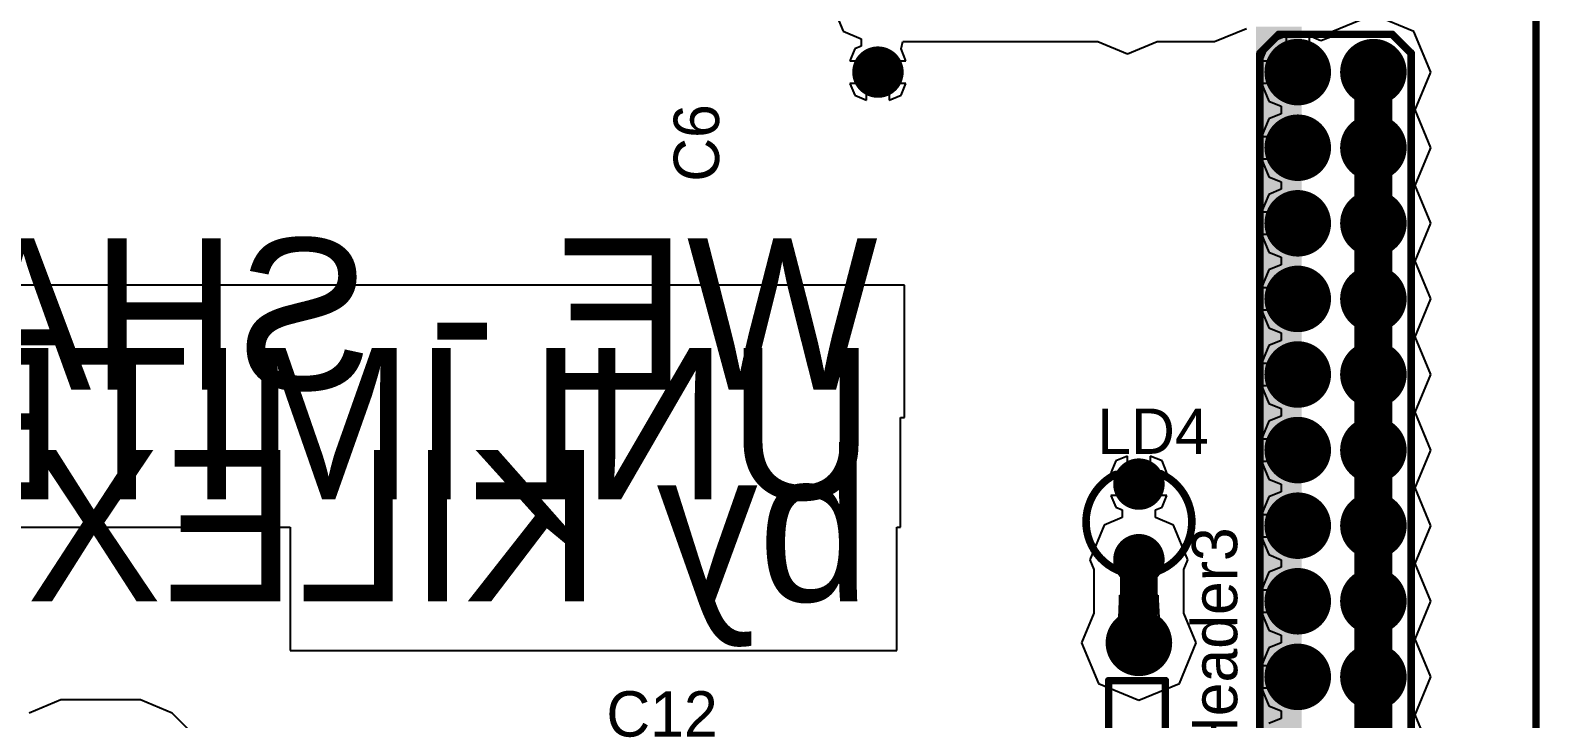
# Model space of a CAD drawing. Extents: x 0.99 to 6.92, y 0.99 to 4.95.
# Drawn here: x 4.919 to 6.915, y 2.434 to 3.345 of the extents above; entities that cross this region are included whole.
import ezdxf

# ---------------------------------------------------------------- set-up
doc = ezdxf.new("R2010")
doc.units = 0
doc.header["$MEASUREMENT"] = 0
for name, color, linetype in [('BOTTOMLAYER', 5, 'CONTINUOUS'), ('BOTTOMSOLDER', 6, 'CONTINUOUS'), ('MECHANICAL1', 6, 'CONTINUOUS'), ('MULTILAYER', 9, 'CONTINUOUS'), ('PADHOLELAYER', 156, 'CONTINUOUS'), ('TOPLAYER', 1, 'CONTINUOUS'), ('TOPOVERLAY', 2, 'CONTINUOUS'), ('TOPSOLDER', 216, 'CONTINUOUS')]:
    doc.layers.add(name, color=color, linetype=linetype)

msp = doc.modelspace()

# ---------------------------------------------------------------- linework, layer by layer
at = {"layer": 'BOTTOMLAYER'}
for p, q in [((6.91, 4.945), (6.91, 1)), ((5.9751, 3.39), (5.9941, 3.3441)), ((6.695, 3.3658), (6.6414, 3.3436)), ((6.7486, 3.3436), (6.695, 3.3658)), ((5.9941, 3.3441), (6.018, 3.3342)), ((6.018, 3.3342), (6.018, 3.3242)), ((6.485, 3.3305), (6.5271, 3.3479)), ((6.58, 3.3379), (6.5567, 3.3283)), ((6.58, 3.305), (6.58, 3.3379)), ((6.6256, 3.3315), (6.61, 3.3379)), ((6.61, 3.3379), (6.61, 3.29)), ((6.6384, 3.3362), (6.6256, 3.3315)), ((6.6414, 3.3436), (6.6384, 3.3362)), ((6.7708, 3.29), (6.7486, 3.3436)), ((6.0094, 3.3206), (6.0029, 3.305)), ((6.018, 3.3242), (6.0094, 3.3206)), ((6.0706, 3.3206), (6.073, 3.3305)), ((6.0771, 3.305), (6.0706, 3.3206)), ((6.073, 3.3305), (6.3308, 3.3305)), ((6.3308, 3.3305), (6.37, 3.3142)), ((6.37, 3.3142), (6.4092, 3.3305)), ((6.4092, 3.3305), (6.485, 3.3305)), ((6.5567, 3.3283), (6.5471, 3.305)), ((6.0029, 3.305), (6.0771, 3.305)), ((6.5471, 3.305), (6.58, 3.305)), ((6.025, 3.275), (6.0029, 3.275)), ((6.0029, 3.275), (6.0094, 3.2594)), ((6.025, 3.2529), (6.025, 3.275)), ((6.0771, 3.275), (6.055, 3.275)), ((6.055, 3.275), (6.055, 3.2529)), ((6.0706, 3.2594), (6.0771, 3.275)), ((6.595, 3.275), (6.5471, 3.275)), ((6.5471, 3.275), (6.5567, 3.2517)), ((6.61, 3.29), (6.595, 3.29)), ((6.595, 3.29), (6.595, 3.275)), ((6.7501, 3.24), (6.7708, 3.29)), ((6.0094, 3.2594), (6.025, 3.2529)), ((6.055, 3.2529), (6.0706, 3.2594)), ((6.5567, 3.2517), (6.573, 3.245)), ((6.573, 3.235), (6.5567, 3.2283)), ((6.573, 3.245), (6.573, 3.235)), ((6.7708, 3.19), (6.7501, 3.24)), ((6.5567, 3.2283), (6.5471, 3.205)), ((6.5471, 3.205), (6.595, 3.205)), ((6.595, 3.205), (6.595, 3.175)), ((6.595, 3.175), (6.5471, 3.175)), ((6.5471, 3.175), (6.5567, 3.1517)), ((6.7501, 3.14), (6.7708, 3.19)), ((6.5567, 3.1517), (6.573, 3.145)), ((6.573, 3.135), (6.5567, 3.1283)), ((6.573, 3.145), (6.573, 3.135)), ((6.7708, 3.09), (6.7501, 3.14)), ((6.5567, 3.1283), (6.5471, 3.105)), ((6.5471, 3.105), (6.595, 3.105)), ((6.595, 3.105), (6.595, 3.075)), ((6.595, 3.075), (6.5471, 3.075)), ((6.5471, 3.075), (6.5567, 3.0517)), ((6.7501, 3.04), (6.7708, 3.09)), ((6.5567, 3.0517), (6.573, 3.045)), ((6.573, 3.035), (6.5567, 3.0283)), ((6.573, 3.045), (6.573, 3.035)), ((6.7708, 2.99), (6.7501, 3.04)), ((6.5567, 3.0283), (6.5471, 3.005)), ((6.075, 3.0083), (4.2957, 3.0083)), ((6.075, 2.8332), (6.075, 3.0083)), ((6.5471, 3.005), (6.595, 3.005)), ((6.595, 3.005), (6.595, 2.975)), ((6.595, 2.975), (6.5471, 2.975)), ((6.5471, 2.975), (6.5567, 2.9517)), ((6.7501, 2.94), (6.7708, 2.99)), ((6.5567, 2.9517), (6.573, 2.945)), ((6.573, 2.935), (6.5567, 2.9283)), ((6.573, 2.945), (6.573, 2.935)), ((6.7708, 2.89), (6.7501, 2.94)), ((6.5567, 2.9283), (6.5471, 2.905)), ((6.5471, 2.905), (6.595, 2.905)), ((6.595, 2.905), (6.595, 2.875)), ((6.595, 2.875), (6.5471, 2.875)), ((6.5471, 2.875), (6.5567, 2.8517)), ((6.7501, 2.84), (6.7708, 2.89)), ((6.5567, 2.8517), (6.573, 2.845)), ((6.573, 2.835), (6.5567, 2.8283)), ((6.573, 2.845), (6.573, 2.835)), ((6.7708, 2.79), (6.7501, 2.84)), ((6.07, 2.6882), (6.07, 2.8332)), ((6.07, 2.8332), (6.075, 2.8332)), ((6.5567, 2.8283), (6.5471, 2.805)), ((6.5471, 2.805), (6.595, 2.805)), ((6.595, 2.805), (6.595, 2.775)), ((6.3544, 2.7756), (6.3479, 2.76)), ((6.37, 2.7821), (6.3544, 2.7756)), ((6.37, 2.76), (6.37, 2.7821)), ((6.4156, 2.7756), (6.4, 2.7821)), ((6.4, 2.7821), (6.4, 2.76)), ((6.4221, 2.76), (6.4156, 2.7756)), ((6.595, 2.775), (6.5471, 2.775)), ((6.5471, 2.775), (6.5567, 2.7517)), ((6.7501, 2.74), (6.7708, 2.79)), ((6.3479, 2.76), (6.37, 2.76)), ((6.4, 2.76), (6.4221, 2.76)), ((6.5567, 2.7517), (6.573, 2.745)), ((6.573, 2.735), (6.5567, 2.7283)), ((6.573, 2.745), (6.573, 2.735)), ((6.7708, 2.69), (6.7501, 2.74)), ((6.4221, 2.73), (6.3479, 2.73)), ((6.3479, 2.73), (6.3544, 2.7144)), ((6.3544, 2.7144), (6.363, 2.7108)), ((6.407, 2.7108), (6.4156, 2.7144)), ((6.4156, 2.7144), (6.4221, 2.73)), ((6.5567, 2.7283), (6.5471, 2.705)), ((6.363, 2.7008), (6.3391, 2.6909)), ((6.363, 2.7108), (6.363, 2.7008)), ((6.407, 2.7008), (6.407, 2.7108)), ((6.4309, 2.6909), (6.407, 2.7008)), ((6.5471, 2.705), (6.595, 2.705)), ((6.595, 2.705), (6.595, 2.675)), ((4.4978, 2.6882), (5.2628, 2.6882)), ((5.2628, 2.6882), (5.2628, 2.5251)), ((6.065, 2.5251), (6.065, 2.6882)), ((6.065, 2.6882), (6.07, 2.6882)), ((6.3391, 2.6909), (6.3201, 2.645)), ((6.4499, 2.645), (6.4309, 2.6909)), ((6.595, 2.675), (6.5471, 2.675)), ((6.5471, 2.675), (6.5567, 2.6517)), ((6.7501, 2.64), (6.7708, 2.69)), ((6.3201, 2.645), (6.3255, 2.6319)), ((6.4445, 2.6319), (6.4499, 2.645)), ((6.5567, 2.6517), (6.573, 2.645)), ((6.573, 2.635), (6.5567, 2.6283)), ((6.573, 2.645), (6.573, 2.635)), ((6.7708, 2.59), (6.7501, 2.64)), ((6.3255, 2.6319), (6.3255, 2.5742)), ((6.4445, 2.5742), (6.4445, 2.6319)), ((6.5567, 2.6283), (6.5471, 2.605)), ((6.36, 2.5982), (6.41, 2.5982)), ((6.36, 2.5922), (6.36, 2.5982)), ((6.41, 2.5982), (6.41, 2.5922)), ((6.5471, 2.605), (6.595, 2.605)), ((6.595, 2.605), (6.595, 2.575)), ((6.3589, 2.5705), (6.3595, 2.5775)), ((6.3595, 2.5775), (6.36, 2.5922)), ((6.41, 2.5922), (6.4115, 2.5679)), ((6.595, 2.575), (6.5471, 2.575)), ((6.5471, 2.575), (6.5567, 2.5517)), ((6.7501, 2.54), (6.7708, 2.59)), ((6.3255, 2.5742), (6.3092, 2.535)), ((6.357, 2.5636), (6.3576, 2.5644)), ((6.413, 2.5636), (6.357, 2.5636)), ((6.3576, 2.5644), (6.3581, 2.5659)), ((6.3581, 2.5659), (6.3585, 2.5679)), ((6.3585, 2.5679), (6.3589, 2.5705)), ((6.4115, 2.5679), (6.4119, 2.5659)), ((6.4119, 2.5659), (6.4124, 2.5644)), ((6.4124, 2.5644), (6.413, 2.5636)), ((6.4608, 2.535), (6.4445, 2.5742)), ((6.3092, 2.535), (6.3314, 2.4814)), ((6.4386, 2.4814), (6.4608, 2.535)), ((6.5567, 2.5517), (6.573, 2.545)), ((6.573, 2.535), (6.5567, 2.5283)), ((6.573, 2.545), (6.573, 2.535)), ((6.7708, 2.49), (6.7501, 2.54)), ((5.2628, 2.5251), (6.065, 2.5251)), ((6.5567, 2.5283), (6.5471, 2.505)), ((6.5471, 2.505), (6.595, 2.505)), ((6.595, 2.505), (6.595, 2.475)), ((6.3314, 2.4814), (6.385, 2.4592)), ((6.385, 2.4592), (6.4386, 2.4814)), ((6.595, 2.475), (6.5471, 2.475)), ((6.5471, 2.475), (6.5567, 2.4517)), ((6.7501, 2.44), (6.7708, 2.49)), ((4.96, 2.4595), (4.9179, 2.4421)), ((5.065, 2.4595), (4.96, 2.4595)), ((5.1071, 2.4421), (5.065, 2.4595)), ((5.1771, 2.3721), (5.1071, 2.4421)), ((6.5567, 2.4517), (6.573, 2.445)), ((6.573, 2.435), (6.5567, 2.4283)), ((6.573, 2.445), (6.573, 2.435)), ((6.7708, 2.39), (6.7501, 2.44))]:
    msp.add_line(p, q, dxfattribs=at)
for points, const_width in [([(6.025, 3.29, 1), (6.055, 3.29, 1)], 0.03), ([(6.575, 3.29, 1), (6.615, 3.29, 1)], 0.04), ([(6.675, 3.29, 1), (6.715, 3.29, 1)], 0.04), ([(6.6825, 3.29, 1), (6.7075, 3.29, 1)], 0.025), ([(6.575, 3.19, 1), (6.615, 3.19, 1)], 0.04), ([(6.675, 3.19, 1), (6.715, 3.19, 1)], 0.04), ([(6.6825, 3.19, 1), (6.7075, 3.19, 1)], 0.025), ([(6.6825, 3.19, 1), (6.7075, 3.19, 1)], 0.025), ([(6.575, 3.09, 1), (6.615, 3.09, 1)], 0.04), ([(6.675, 3.09, 1), (6.715, 3.09, 1)], 0.04), ([(6.6825, 3.09, 1), (6.7075, 3.09, 1)], 0.025), ([(6.6825, 3.09, 1), (6.7075, 3.09, 1)], 0.025), ([(6.575, 2.99, 1), (6.615, 2.99, 1)], 0.04), ([(6.675, 2.99, 1), (6.715, 2.99, 1)], 0.04), ([(6.6825, 2.99, 1), (6.7075, 2.99, 1)], 0.025), ([(6.6825, 2.99, 1), (6.7075, 2.99, 1)], 0.025), ([(6.575, 2.89, 1), (6.615, 2.89, 1)], 0.04), ([(6.675, 2.89, 1), (6.715, 2.89, 1)], 0.04), ([(6.6825, 2.89, 1), (6.7075, 2.89, 1)], 0.025), ([(6.6825, 2.89, 1), (6.7075, 2.89, 1)], 0.025), ([(6.575, 2.79, 1), (6.615, 2.79, 1)], 0.04), ([(6.675, 2.79, 1), (6.715, 2.79, 1)], 0.04), ([(6.6825, 2.79, 1), (6.7075, 2.79, 1)], 0.025), ([(6.6825, 2.79, 1), (6.7075, 2.79, 1)], 0.025), ([(6.37, 2.745, 1), (6.4, 2.745, 1)], 0.03), ([(6.575, 2.69, 1), (6.615, 2.69, 1)], 0.04), ([(6.675, 2.69, 1), (6.715, 2.69, 1)], 0.04), ([(6.6825, 2.69, 1), (6.7075, 2.69, 1)], 0.025), ([(6.6825, 2.69, 1), (6.7075, 2.69, 1)], 0.025), ([(6.37, 2.645, 1), (6.4, 2.645, 1)], 0.03), ([(6.3725, 2.645, 1), (6.3975, 2.645, 1)], 0.025), ([(6.575, 2.59, 1), (6.615, 2.59, 1)], 0.04), ([(6.675, 2.59, 1), (6.715, 2.59, 1)], 0.04), ([(6.6825, 2.59, 1), (6.7075, 2.59, 1)], 0.025), ([(6.6825, 2.59, 1), (6.7075, 2.59, 1)], 0.025), ([(6.365, 2.535, 1), (6.405, 2.535, 1)], 0.04), ([(6.3725, 2.535, 1), (6.3975, 2.535, 1)], 0.025), ([(6.575, 2.49, 1), (6.615, 2.49, 1)], 0.04), ([(6.675, 2.49, 1), (6.715, 2.49, 1)], 0.04), ([(6.6825, 2.49, 1), (6.7075, 2.49, 1)], 0.025), ([(6.6825, 2.49, 1), (6.7075, 2.49, 1)], 0.025)]:
    msp.add_lwpolyline(points, format="xyb", close=True, dxfattribs=dict(at, const_width=const_width))
at = {"layer": 'BOTTOMLAYER', "const_width": 0.05}
for points in [[(6.695, 3.19), (6.695, 3.29)], [(6.695, 3.09), (6.695, 3.19)], [(6.695, 2.99), (6.695, 3.09)], [(6.695, 2.89), (6.695, 2.99)], [(6.695, 2.79), (6.695, 2.89)], [(6.695, 2.69), (6.695, 2.79)], [(6.695, 2.59), (6.695, 2.69)], [(6.385, 2.535), (6.385, 2.645)], [(6.695, 2.49), (6.695, 2.59)], [(6.695, 2.39), (6.695, 2.49)]]:
    msp.add_lwpolyline(points, dxfattribs=at)
at = {"layer": 'BOTTOMLAYER'}
msp.add_solid([(6.54, 2.32), (6.6, 2.32), (6.54, 3.35), (6.6, 3.35)], dxfattribs=at)
at = {"layer": 'BOTTOMSOLDER'}
for points, const_width in [([(6.573, 3.29, 1), (6.617, 3.29, 1)], 0.044), ([(6.673, 3.29, 1), (6.717, 3.29, 1)], 0.044), ([(6.023, 3.29, 1), (6.057, 3.29, 1)], 0.034), ([(6.573, 3.19, 1), (6.617, 3.19, 1)], 0.044), ([(6.673, 3.19, 1), (6.717, 3.19, 1)], 0.044), ([(6.573, 3.09, 1), (6.617, 3.09, 1)], 0.044), ([(6.673, 3.09, 1), (6.717, 3.09, 1)], 0.044), ([(6.573, 2.99, 1), (6.617, 2.99, 1)], 0.044), ([(6.673, 2.99, 1), (6.717, 2.99, 1)], 0.044), ([(6.573, 2.89, 1), (6.617, 2.89, 1)], 0.044), ([(6.673, 2.89, 1), (6.717, 2.89, 1)], 0.044), ([(6.573, 2.79, 1), (6.617, 2.79, 1)], 0.044), ([(6.673, 2.79, 1), (6.717, 2.79, 1)], 0.044), ([(6.368, 2.745, 1), (6.402, 2.745, 1)], 0.034), ([(6.573, 2.69, 1), (6.617, 2.69, 1)], 0.044), ([(6.673, 2.69, 1), (6.717, 2.69, 1)], 0.044), ([(6.368, 2.645, 1), (6.402, 2.645, 1)], 0.034), ([(6.573, 2.59, 1), (6.617, 2.59, 1)], 0.044), ([(6.673, 2.59, 1), (6.717, 2.59, 1)], 0.044), ([(6.363, 2.535, 1), (6.407, 2.535, 1)], 0.044), ([(6.573, 2.49, 1), (6.617, 2.49, 1)], 0.044), ([(6.673, 2.49, 1), (6.717, 2.49, 1)], 0.044)]:
    msp.add_lwpolyline(points, format="xyb", close=True, dxfattribs=dict(at, const_width=const_width))
at = {"layer": 'MECHANICAL1', "const_width": 0.01}
msp.add_lwpolyline([(6.91, 1), (6.91, 4.945)], dxfattribs=at)
at = {"layer": 'MULTILAYER'}
for points, const_width in [([(6.025, 3.29, 1), (6.055, 3.29, 1)], 0.03), ([(6.575, 3.29, 1), (6.615, 3.29, 1)], 0.04), ([(6.675, 3.29, 1), (6.715, 3.29, 1)], 0.04), ([(6.575, 3.19, 1), (6.615, 3.19, 1)], 0.04), ([(6.675, 3.19, 1), (6.715, 3.19, 1)], 0.04), ([(6.575, 3.09, 1), (6.615, 3.09, 1)], 0.04), ([(6.675, 3.09, 1), (6.715, 3.09, 1)], 0.04), ([(6.575, 2.99, 1), (6.615, 2.99, 1)], 0.04), ([(6.675, 2.99, 1), (6.715, 2.99, 1)], 0.04), ([(6.575, 2.89, 1), (6.615, 2.89, 1)], 0.04), ([(6.675, 2.89, 1), (6.715, 2.89, 1)], 0.04), ([(6.575, 2.79, 1), (6.615, 2.79, 1)], 0.04), ([(6.675, 2.79, 1), (6.715, 2.79, 1)], 0.04), ([(6.37, 2.745, 1), (6.4, 2.745, 1)], 0.03), ([(6.575, 2.69, 1), (6.615, 2.69, 1)], 0.04), ([(6.675, 2.69, 1), (6.715, 2.69, 1)], 0.04), ([(6.37, 2.645, 1), (6.4, 2.645, 1)], 0.03), ([(6.575, 2.59, 1), (6.615, 2.59, 1)], 0.04), ([(6.675, 2.59, 1), (6.715, 2.59, 1)], 0.04), ([(6.365, 2.535, 1), (6.405, 2.535, 1)], 0.04), ([(6.575, 2.49, 1), (6.615, 2.49, 1)], 0.04), ([(6.675, 2.49, 1), (6.715, 2.49, 1)], 0.04)]:
    msp.add_lwpolyline(points, format="xyb", close=True, dxfattribs=dict(at, const_width=const_width))
at = {"layer": 'PADHOLELAYER'}
for points, const_width in [([(6.0325, 3.29, 1), (6.0475, 3.29, 1)], 0.015), ([(6.5898, 3.29, 1), (6.6002, 3.29, 1)], 0.0105), ([(6.6898, 3.29, 1), (6.7002, 3.29, 1)], 0.0105), ([(6.5898, 3.19, 1), (6.6002, 3.19, 1)], 0.0105), ([(6.6898, 3.19, 1), (6.7002, 3.19, 1)], 0.0105), ([(6.5898, 3.09, 1), (6.6002, 3.09, 1)], 0.0105), ([(6.6898, 3.09, 1), (6.7002, 3.09, 1)], 0.0105), ([(6.5898, 2.99, 1), (6.6002, 2.99, 1)], 0.0105), ([(6.6898, 2.99, 1), (6.7002, 2.99, 1)], 0.0105), ([(6.5898, 2.89, 1), (6.6002, 2.89, 1)], 0.0105), ([(6.6898, 2.89, 1), (6.7002, 2.89, 1)], 0.0105), ([(6.5898, 2.79, 1), (6.6002, 2.79, 1)], 0.0105), ([(6.6898, 2.79, 1), (6.7002, 2.79, 1)], 0.0105), ([(6.3797, 2.745, 1), (6.3902, 2.745, 1)], 0.0105), ([(6.5898, 2.69, 1), (6.6002, 2.69, 1)], 0.0105), ([(6.6898, 2.69, 1), (6.7002, 2.69, 1)], 0.0105), ([(6.3797, 2.645, 1), (6.3902, 2.645, 1)], 0.0105), ([(6.5898, 2.59, 1), (6.6002, 2.59, 1)], 0.0105), ([(6.6898, 2.59, 1), (6.7002, 2.59, 1)], 0.0105), ([(6.3797, 2.535, 1), (6.3902, 2.535, 1)], 0.0105), ([(6.5898, 2.49, 1), (6.6002, 2.49, 1)], 0.0105), ([(6.6898, 2.49, 1), (6.7002, 2.49, 1)], 0.0105)]:
    msp.add_lwpolyline(points, format="xyb", close=True, dxfattribs=dict(at, const_width=const_width))
at = {"layer": 'TOPLAYER'}
for points, const_width in [([(6.025, 3.29, 1), (6.055, 3.29, 1)], 0.03), ([(6.575, 3.29, 1), (6.615, 3.29, 1)], 0.04), ([(6.675, 3.29, 1), (6.715, 3.29, 1)], 0.04), ([(6.575, 3.19, 1), (6.615, 3.19, 1)], 0.04), ([(6.675, 3.19, 1), (6.715, 3.19, 1)], 0.04), ([(6.575, 3.09, 1), (6.615, 3.09, 1)], 0.04), ([(6.675, 3.09, 1), (6.715, 3.09, 1)], 0.04), ([(6.575, 2.99, 1), (6.615, 2.99, 1)], 0.04), ([(6.675, 2.99, 1), (6.715, 2.99, 1)], 0.04), ([(6.575, 2.89, 1), (6.615, 2.89, 1)], 0.04), ([(6.675, 2.89, 1), (6.715, 2.89, 1)], 0.04), ([(6.575, 2.79, 1), (6.615, 2.79, 1)], 0.04), ([(6.675, 2.79, 1), (6.715, 2.79, 1)], 0.04), ([(6.37, 2.745, 1), (6.4, 2.745, 1)], 0.03), ([(6.575, 2.69, 1), (6.615, 2.69, 1)], 0.04), ([(6.675, 2.69, 1), (6.715, 2.69, 1)], 0.04), ([(6.37, 2.645, 1), (6.4, 2.645, 1)], 0.03), ([(6.575, 2.59, 1), (6.615, 2.59, 1)], 0.04), ([(6.675, 2.59, 1), (6.715, 2.59, 1)], 0.04), ([(6.365, 2.535, 1), (6.405, 2.535, 1)], 0.04), ([(6.575, 2.49, 1), (6.615, 2.49, 1)], 0.04), ([(6.675, 2.49, 1), (6.715, 2.49, 1)], 0.04)]:
    msp.add_lwpolyline(points, format="xyb", close=True, dxfattribs=dict(at, const_width=const_width))
at = {"layer": 'TOPOVERLAY', "const_width": 0.01}
for points in [[(6.545, 3.315), (6.57, 3.34)], [(6.57, 3.34), (6.72, 3.34)], [(6.72, 3.34), (6.745, 3.315)], [(6.545, 2.365), (6.545, 3.315)], [(6.745, 2.365), (6.745, 3.315)], [(6.3537, 2.7576), (6.4134, 2.7576)], [(6.4134, 2.7576), (6.4143, 2.7586)], [(6.345, 2.285), (6.345, 2.485)], [(6.345, 2.485), (6.42, 2.485)], [(6.42, 2.285), (6.42, 2.485)]]:
    msp.add_lwpolyline(points, dxfattribs=at)
at = {"layer": 'TOPOVERLAY', "const_width": 0.005}
for points in [[(6.5675, 3.34, 1), (6.5725, 3.34, 1)], [(6.5675, 3.34, 1), (6.5725, 3.34, 1)], [(6.7175, 3.34, 1), (6.7225, 3.34, 1)], [(6.7175, 3.34, 1), (6.7225, 3.34, 1)], [(6.5425, 3.315, 1), (6.5475, 3.315, 1)], [(6.5425, 3.315, 1), (6.5475, 3.315, 1)], [(6.7425, 3.315, 1), (6.7475, 3.315, 1)], [(6.7425, 3.315, 1), (6.7475, 3.315, 1)], [(6.3512, 2.7576, 1), (6.3562, 2.7576, 1)], [(6.3512, 2.7576, 1), (6.3562, 2.7576, 1)], [(6.4109, 2.7576, 1), (6.4159, 2.7576, 1)], [(6.4109, 2.7576, 1), (6.4159, 2.7576, 1)], [(6.4118, 2.7586, 1), (6.4168, 2.7586, 1)], [(6.4118, 2.7586, 1), (6.4168, 2.7586, 1)], [(6.3425, 2.485, 1), (6.3475, 2.485, 1)], [(6.3425, 2.485, 1), (6.3475, 2.485, 1)], [(6.4175, 2.485, 1), (6.4225, 2.485, 1)], [(6.4175, 2.485, 1), (6.4225, 2.485, 1)]]:
    msp.add_lwpolyline(points, format="xyb", close=True, dxfattribs=at)
at = {"layer": 'TOPOVERLAY', "const_width": 0.01}
msp.add_lwpolyline([(6.4143, 2.7586, -4.389087), (6.3537, 2.7576)], format="xyb", dxfattribs=at)
at = {"layer": 'TOPSOLDER'}
for points, const_width in [([(6.573, 3.29, 1), (6.617, 3.29, 1)], 0.044), ([(6.673, 3.29, 1), (6.717, 3.29, 1)], 0.044), ([(6.023, 3.29, 1), (6.057, 3.29, 1)], 0.034), ([(6.573, 3.19, 1), (6.617, 3.19, 1)], 0.044), ([(6.673, 3.19, 1), (6.717, 3.19, 1)], 0.044), ([(6.573, 3.09, 1), (6.617, 3.09, 1)], 0.044), ([(6.673, 3.09, 1), (6.717, 3.09, 1)], 0.044), ([(6.573, 2.99, 1), (6.617, 2.99, 1)], 0.044), ([(6.673, 2.99, 1), (6.717, 2.99, 1)], 0.044), ([(6.573, 2.89, 1), (6.617, 2.89, 1)], 0.044), ([(6.673, 2.89, 1), (6.717, 2.89, 1)], 0.044), ([(6.573, 2.79, 1), (6.617, 2.79, 1)], 0.044), ([(6.673, 2.79, 1), (6.717, 2.79, 1)], 0.044), ([(6.368, 2.745, 1), (6.402, 2.745, 1)], 0.034), ([(6.573, 2.69, 1), (6.617, 2.69, 1)], 0.044), ([(6.673, 2.69, 1), (6.717, 2.69, 1)], 0.044), ([(6.368, 2.645, 1), (6.402, 2.645, 1)], 0.034), ([(6.573, 2.59, 1), (6.617, 2.59, 1)], 0.044), ([(6.673, 2.59, 1), (6.717, 2.59, 1)], 0.044), ([(6.363, 2.535, 1), (6.407, 2.535, 1)], 0.044), ([(6.573, 2.49, 1), (6.617, 2.49, 1)], 0.044), ([(6.673, 2.49, 1), (6.717, 2.49, 1)], 0.044)]:
    msp.add_lwpolyline(points, format="xyb", close=True, dxfattribs=dict(at, const_width=const_width))

# ---------------------------------------------------------------- texts
at = {"layer": 'BOTTOMLAYER', "text_generation_flag": 2}
for s, p in [('WE - SHARE Robotics ', (6.04, 2.87)), ('UNLIMITED POWER', (6.035, 2.725)), ('by KILEX', (6.03, 2.59))]:
    msp.add_text(s, height=0.2, rotation=360, dxfattribs=at).set_placement(p)
at = {"layer": 'TOPOVERLAY'}
for s, p in [('C6', (5.83, 3.145)), ('Header3', (6.515, 2.38))]:
    msp.add_text(s, height=0.06, rotation=90, dxfattribs=at).set_placement(p)
for s, p in [('LD4', (6.33, 2.785)), ('C12', (5.681, 2.411))]:
    msp.add_text(s, height=0.06, dxfattribs=at).set_placement(p)

doc.saveas('drawing.dxf')
